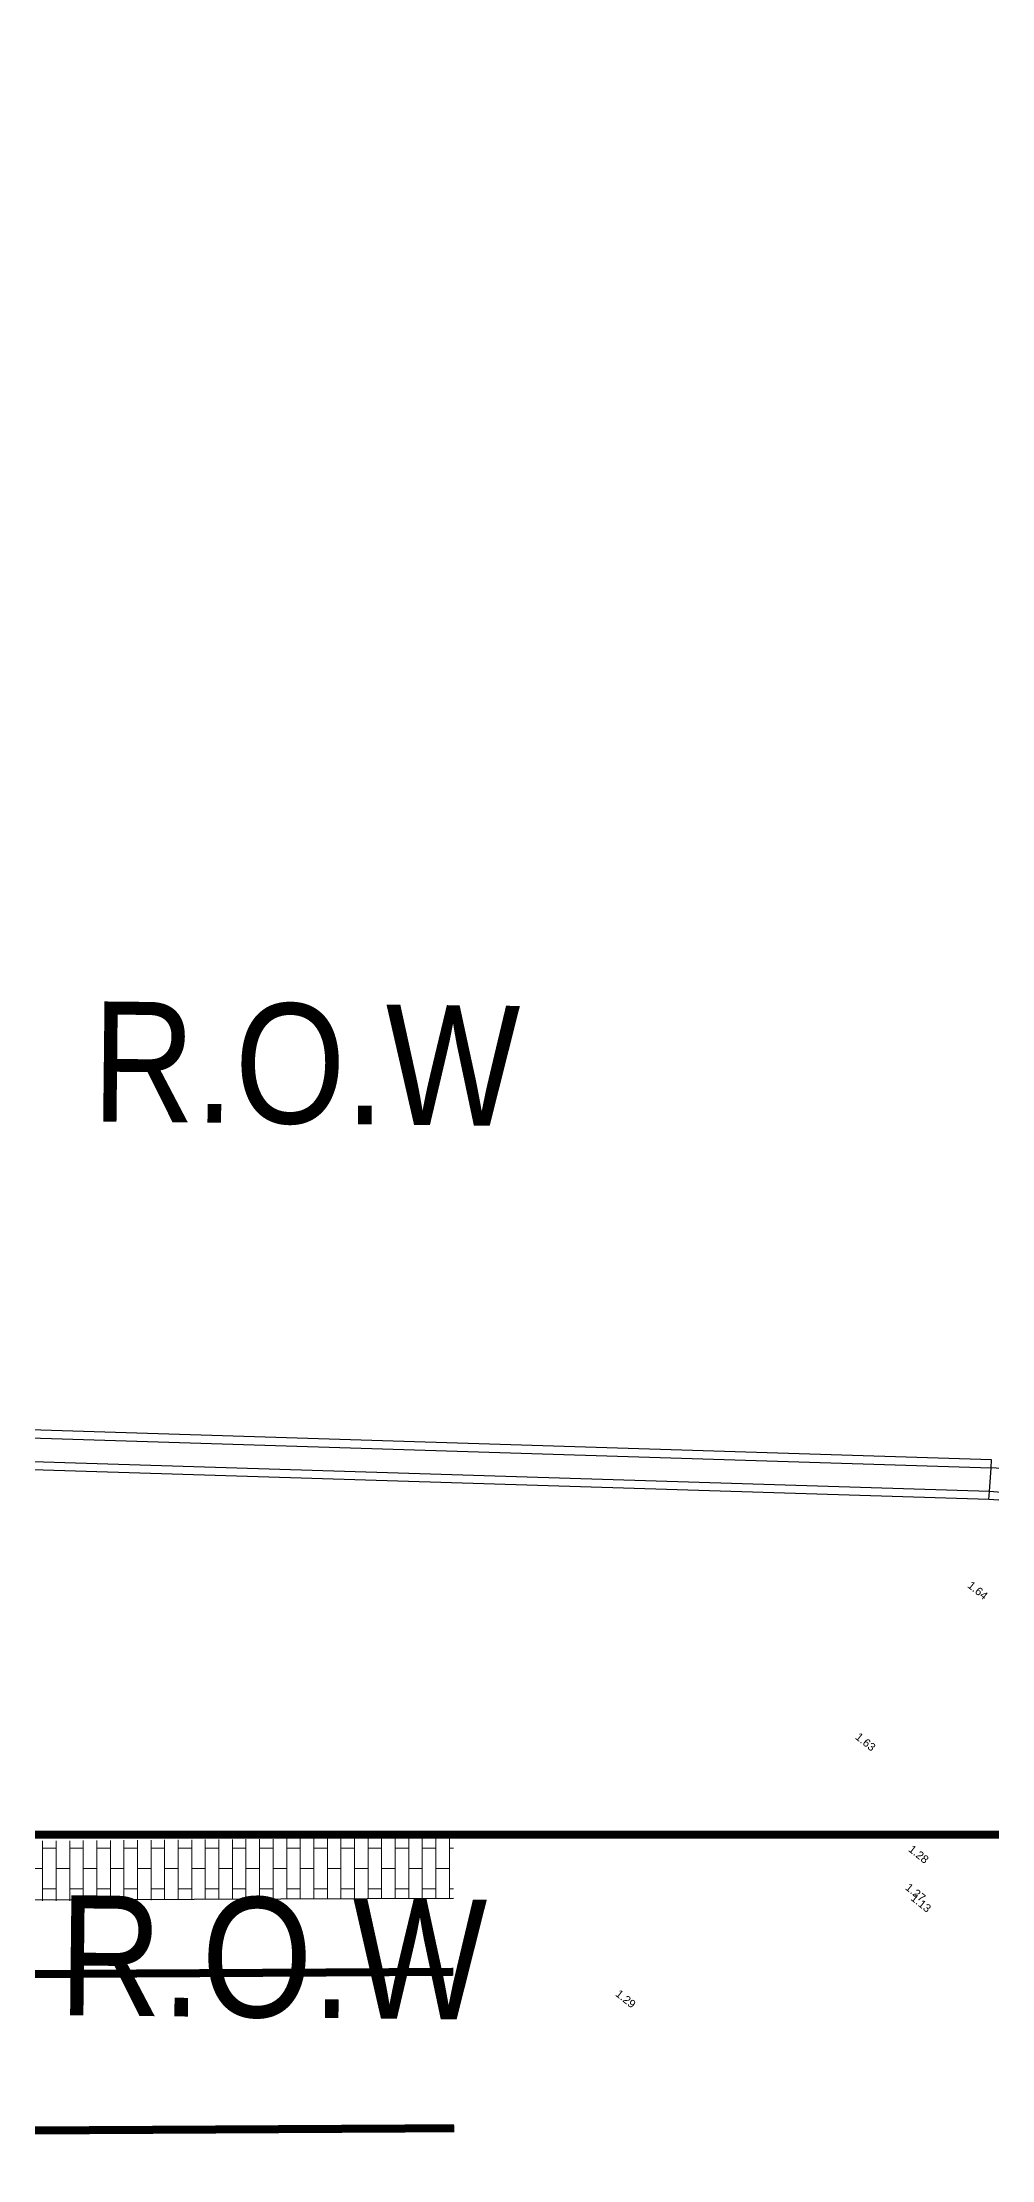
# Model space of a CAD drawing. Header units: millimetres. Extents: x -257704 to 345913, y -114363 to 98547.
# Drawn here: x 229560 to 253278, y -16424 to 36488 of the extents above; entities that cross this region are included whole.
import ezdxf
from ezdxf.enums import TextEntityAlignment as Align

# ---------------------------------------------------------------- set-up
doc = ezdxf.new("R2010")
doc.units = ezdxf.units.MM
doc.header["$LTSCALE"] = 100
doc.header["$MEASUREMENT"] = 0
doc.layers.add('ARC_HATCH', color=8, linetype='Continuous', lineweight=0)
doc.layers.add('row of railway', color=4, linetype='Continuous', lineweight=25)
doc.layers.add('Elevation', color=1, linetype='Continuous', plot=False)
for name, color, linetype in [('H_DanDuong', 1, 'Continuous'), ('H_Ranh', 6, 'Continuous'), ('L1-DRAINAGE-LONG_DITCH', 25, 'Continuous')]:
    doc.layers.add(name, color=color, linetype=linetype)
doc.styles.add('Arial', font='arial.ttf', dxfattribs={"width": 0.8, "height": 98.35329341317366})
doc.styles.get("Standard").update_dxf_attribs({"font": 'arial.ttf'})

# ---------------------------------------------------------------- blocks, each defined once
blk = doc.blocks.new('latest trench ap')
at = {"layer": 'L1-DRAINAGE-LONG_DITCH', "ltscale": 0.8}
for p, q in [((169.4699790552258, -1.430183361517265), (169.5098355170339, -0.8315086048096418)), ((169.509835515637, -0.8315086050424725), (169.5231210035272, -0.6319503544364125)), ((170.7071850285865, -0.9112215270288289), (169.509835515637, -0.8315086050424725)), ((169.4566935689654, -1.629741612356156), (169.4699790561572, -1.430183361633681)), ((169.8690955599304, -1.456754334503785), (169.4699790552258, -1.430183361517265)), ((169.7061413819902, -1.646348470705561), (169.4566935689654, -1.629741612356156))]:
    blk.add_line(p, q, dxfattribs=at)
at = {"layer": 'L1-DRAINAGE-LONG_DITCH', "ltscale": 0.8, "flags": 128}
for points in [[(135.6130128055811, 0.2254917463287711), (169.5098355170339, -0.8315086048096418)], [(169.5231210035272, -0.6319503544364125), (135.6135172042996, 0.4254911094903946)], [(169.4699790561572, -1.430183361633681), (135.6114996057004, -0.3745063458336517)], [(169.4566935689654, -1.629741612356156), (135.6109952030238, -0.5745057102758437)]]:
    blk.add_lwpolyline(points, dxfattribs=at)

msp = doc.modelspace()

# ---------------------------------------------------------------- hatches: boundary and pattern name
at = {"layer": 'ARC_HATCH', "ltscale": 0.5}
h = msp.add_hatch(dxfattribs=at)
h.set_pattern_fill('AR-BRSTD', color=256, scale=5, angle=51.30931127896808)
h.set_pattern_definition([(90, (-41399.99999952025, -3050.000007812399), (-338.709, -1.626318635317148e-09), []), (180.0000000002752, (-41399.99999952025, -3050.000007812399), (-338.7089999975609, -508.0000000016264), [338.709, -338.709])])
edge = h.paths.add_edge_path()
edge.add_arc((203090.7338599005, -2032.270299827098), 7999.999999360628, 234.939743331345, 270.2168485324017)
edge.add_line((203121.0115545557, -10032.21300269698), (203121.0115547013, -10032.21300251526))
edge.add_line((203121.0115547047, -10032.21300251083), (228349.9158436202, -9967.675853554654))
edge.add_line((228349.9158435595, -9967.675853706547), (239828.9460846983, -9877.024110577477))
edge.add_line((239828.9460847802, -9877.02411056892), (239828.9506543616, -8376.977301283288))
edge.add_line((239828.9506543707, -8376.977301276405), (228341.154587195, -8467.698269519882))
edge.add_line((228341.154587211, -8467.698269413318), (198495.2330396843, -8580.657292061194))

# ---------------------------------------------------------------- linework, layer by layer
msp.add_lwpolyline([(198451.6783642538, -8549.874468313297, 0.1568599725914823), (203121.0115547978, -10032.21300258534), (239828.9460351386, -9893.283053854248)], format="xyb")
at = {"layer": 'H_DanDuong', "ltscale": 0.8, "const_width": 200}
for points in [[(239828.9404394077, -11730.19789919723), (116003.8575300096, -12384.62137432687, -0.4157632491195701), (110977.4325794326, -7384.675970542245), (110977.462472086, 2427.545362965786, -0.4130400951050653), (113965.4472551985, 5427.512162537896), (116107.7460808665, 5436.092293028603)], [(107223.2380934821, -6841.762471100665), (107222.2329823894, -13324.01464255177, 0.4157632490823294), (110238.0879527098, -16323.98188443528), (239849.5985855728, -15638.97676600679)]]:
    msp.add_lwpolyline(points, format="xyb", dxfattribs=at)
at = {"layer": 'H_Ranh', "const_width": 200}
msp.add_lwpolyline([(336438.4621669721, 36387.70921000146), (325940.0135291733, 26865.67344027059), (315072.7202088658, 17016.38139143633), (297579.2572014689, 1051.587865929352), (290214.737310593, -5106.9378711764), (287984.347215149, -5984.261625536019), (282554.7857418301, -7068.765903829364), (277291.2255042348, -7826.620131872478), (272222.2434609203, -8279.759394626133), (253856.1400001179, -8303.004896542174), (218084.5595600477, -8301.375326745561), (198451.6783642538, -8549.874468313297)], dxfattribs=at)

# ---------------------------------------------------------------- block references
at = {"layer": 'L1-DRAINAGE-LONG_DITCH', "xscale": 1000, "yscale": 1000, "zscale": 1000}
msp.add_blockref('latest trench ap', (83754.92464358686, 1699.925736676669), dxfattribs=at)

# ---------------------------------------------------------------- texts
at = {"layer": 'Elevation'}
for s, p in [('1.64', (252657.1194569687, -2105.724397884915, 1635.7)), ('1.63', (249852.1603339131, -5892.427142929402, 1631.4)), ('1.28', (251180.5187042349, -8699.725093060755, 1282.2)), ('1.27', (251102.9321660524, -9654.842143004294, 1274.1)), ('1.13', (251239.2062115107, -9921.566709596198, 1127.1)), ('1.29', (243860.4240279613, -12312.76466250792, 1287.8))]:
    msp.add_text(s, height=200, rotation=321.3093112760928, dxfattribs=at).set_placement(p)
at = {"layer": 'row of railway', "style": 'Arial', "width": 0.85}
for p in [(236145.8679553707, 10966.01906681969, 3029.999999998273), (235318.9528008752, -11369.24240236555, 3029.999999998097)]:
    msp.add_text('R.O.W', height=3000, rotation=359.3818977927516, dxfattribs=at).set_placement(p, align=Align.MIDDLE)

doc.saveas('drawing.dxf')
